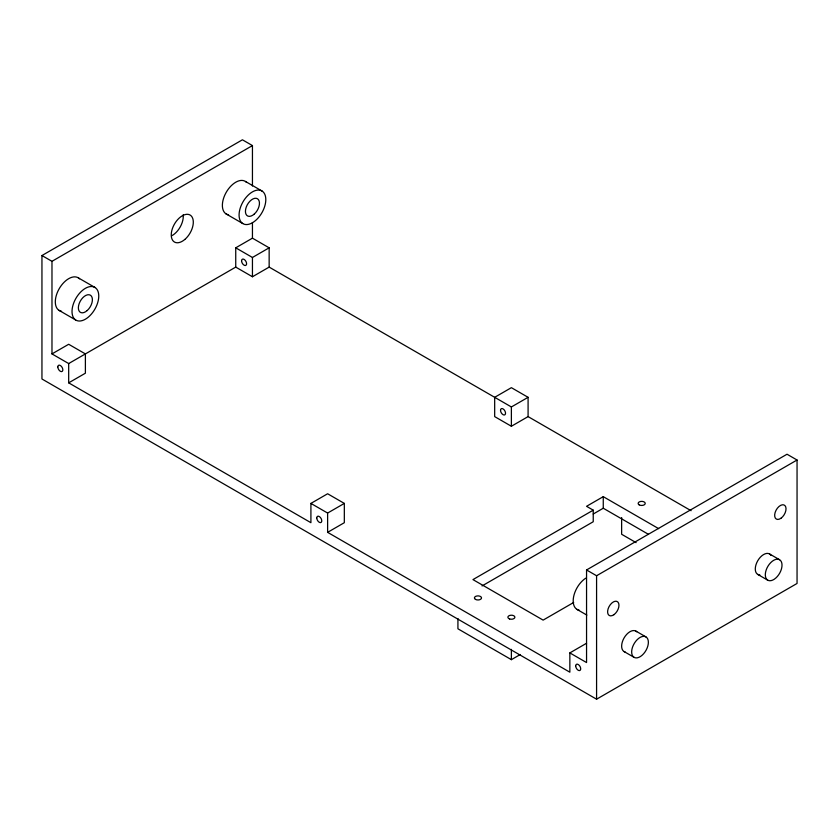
<?xml version="1.0" encoding="UTF-8"?>
<svg xmlns="http://www.w3.org/2000/svg" width="839" height="839" viewBox="0 0 839 839"><rect width="100%" height="100%" fill="white"/><g stroke="black" fill="none" stroke-linecap="round" stroke-linejoin="round"><path stroke-width="1.26" d="M327.619 532.346L344.326 522.697L344.326 503.41L327.619 513.059L327.619 532.346L569.849 672.196L569.849 652.91L586.555 662.558L586.555 569.964L787.024 454.224L797.05 460.013L797.05 583.462L596.581 699.202L41.95 378.987L41.95 255.538L242.419 139.798L252.445 145.577L252.445 186.006M41.95 255.538L51.976 261.317L252.445 145.577M51.976 353.911L68.683 344.273L85.389 353.911L85.389 373.208L68.683 382.846L68.683 363.56L51.976 353.911L51.976 261.317M235.738 267.106L235.738 247.82L252.445 238.171L269.151 247.82L269.151 267.106L252.445 276.755L235.738 267.106L68.683 363.56M235.738 247.82L252.445 257.468L269.151 247.82M68.683 382.846L310.912 522.697L310.912 503.41L327.619 493.762L344.326 503.41M269.151 267.106L511.381 406.957L528.088 397.319L528.088 416.605L691.084 510.71M528.088 397.319L511.381 387.67L494.674 397.319L494.674 416.605L511.381 426.254L528.088 416.605M658.636 528.633L603.262 496.657L586.555 506.305L593.236 510.164L593.236 521.743L482.037 585.937M593.236 510.164L472.955 579.602L543.127 620.115L573.687 602.465M593.236 514.024L603.262 508.235L648.463 534.328M586.555 569.964L596.581 575.743L797.05 460.013M457.926 618.511L457.926 628.799L511.381 659.664L520.295 654.514M569.849 652.91L586.555 643.261M245.481 181.476L262.188 191.124A18.898 10.907 -60 0 1 255.496 220.573A18.898 10.907 -60 0 1 239.65 210.232A18.898 10.907 -60 0 1 262.188 191.124M225.995 213.851L242.702 223.499M769.541 553.95L779.567 559.728A11.809 6.817 -60 0 1 775.823 578.029A11.809 6.817 -60 0 1 765.598 572.125A11.809 6.817 -60 0 1 779.567 559.728M757.732 574.4L767.758 580.189M636.119 542.634L621.636 534.275L621.636 517.558M78.426 277.929L95.132 287.567A18.898 10.907 -60 0 1 88.441 317.027A18.898 10.907 -60 0 1 72.594 306.686A18.898 10.907 -60 0 1 95.132 287.567M635.899 631.106L645.925 636.895A11.809 6.817 -60 0 1 642.181 655.186A11.809 6.817 -60 0 1 631.945 649.281A11.809 6.817 -60 0 1 645.925 636.895M58.94 310.304L75.646 319.953M576.812 609.303L586.839 615.081M624.09 651.567L634.106 657.356M310.912 503.41L327.619 513.059M603.262 496.657L603.262 508.235M596.581 575.743L596.581 699.202M511.381 406.957L511.381 426.254M511.381 649.376L511.381 659.664M252.445 222.524L252.445 238.171M252.445 257.468L252.445 276.755M183.196 214.826A15.595 8.998 -60 0 1 171.565 235.853M625.086 651.976A11.809 6.817 -60 0 1 624.09 637.923A11.809 6.817 -60 0 1 636.749 631.767M759.851 574.956A11.809 6.817 -60 0 1 757.732 560.767A11.809 6.817 -60 0 1 771.083 555.502M61.52 311.279A18.898 10.907 -60 0 1 58.94 289.172A18.898 10.907 -60 0 1 79.495 278.8M228.575 214.826A18.898 10.907 -60 0 1 225.995 192.729A18.898 10.907 -60 0 1 246.551 182.357M579.392 610.278A18.898 10.907 -60 0 1 573.614 596.749A18.898 10.907 -60 0 1 585.716 578.197M613.875 614.725A8.033 4.635 -60 0 0 617.882 602.035A8.033 4.635 -60 0 0 608.097 608.873A8.033 4.635 -60 0 0 613.875 614.725M780.941 518.271A8.033 4.635 -60 0 0 784.937 505.581A8.033 4.635 -60 0 0 775.152 512.419A8.033 4.635 -60 0 0 780.941 518.271M184.8 239.472A15.595 8.998 -60 0 0 190.317 215.172A15.595 8.998 -60 0 0 171.722 230.945A15.595 8.998 -60 0 0 184.8 239.472M639.182 504.858A3.545 2.045 0 0 0 645.107 503.945A3.545 2.045 0 0 0 640.765 501.439A3.545 2.045 0 0 0 639.182 504.858M509.63 618.972A3.503 2.024 0 0 0 514.884 617.221A3.503 2.024 0 0 0 509.63 615.469A3.503 2.024 0 0 0 509.63 618.972M475.461 599.382A3.545 2.045 0 0 0 481.397 598.459A3.545 2.045 0 0 0 477.055 595.952A3.545 2.045 0 0 0 475.461 599.382M241.58 260.845A3.545 2.045 60 0 0 245.345 265.512A3.545 2.045 60 0 0 245.345 260.51A3.545 2.045 60 0 0 241.58 260.845M500.526 410.334A3.545 2.045 60 0 0 504.281 415.011A3.545 2.045 60 0 0 504.281 409.998A3.545 2.045 60 0 0 500.526 410.334M57.818 366.937A3.545 2.045 60 0 0 61.583 371.614A3.545 2.045 60 0 0 61.583 366.601A3.545 2.045 60 0 0 57.818 366.937M316.764 517.957A3.545 2.045 60 0 0 320.519 522.624A3.545 2.045 60 0 0 320.519 517.621A3.545 2.045 60 0 0 316.764 517.957M575.701 665.925A3.545 2.045 60 0 0 579.455 670.602A3.545 2.045 60 0 0 579.455 665.589A3.545 2.045 60 0 0 575.701 665.925M87.204 310.535A9.921 5.726 -60 0 0 90.35 295.171A9.921 5.726 -60 0 0 78.604 305.574A9.921 5.726 -60 0 0 87.204 310.535M254.259 214.092A9.921 5.726 -60 0 0 257.405 198.717A9.921 5.726 -60 0 0 245.67 209.131A9.921 5.726 -60 0 0 254.259 214.092"/></g></svg>
